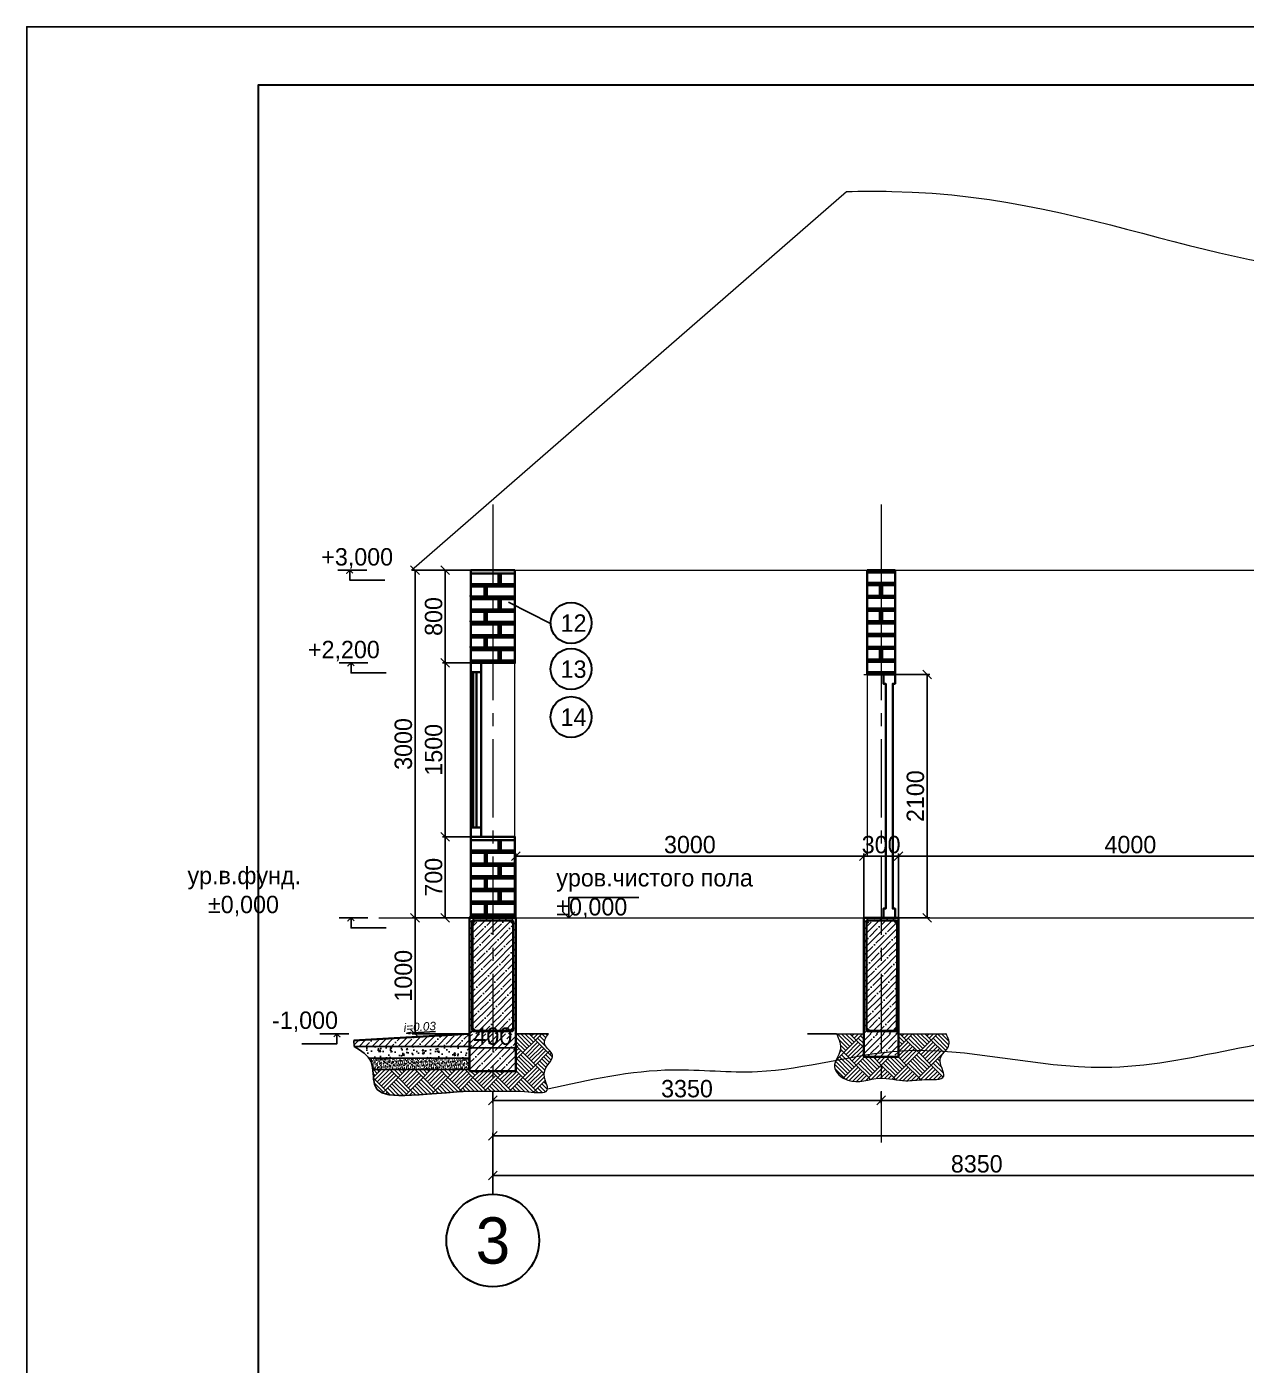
# Model space of a CAD drawing. Header units: millimetres. Extents: x -34189 to 187811, y -74450 to -44144.
# Drawn here: x 100811 to 111330, y -55694 to -44144 of the extents above; entities that cross this region are included whole.
import ezdxf
from ezdxf import colors
from ezdxf.entities.mleader import LeaderData, LeaderLine
from ezdxf.math import Vec2, Vec3

# ---------------------------------------------------------------- set-up
doc = ezdxf.new("R2010")
doc.units = ezdxf.units.MM
doc.linetypes.add('CENTER2', pattern=[1.125, 0.75, -0.125, 0.125, -0.125])
doc.layers.add('ahsap', color=222, linetype='Continuous', lineweight=13)
doc.layers.add('AKS', color=252, linetype='CENTER2')
doc.layers.add('Штамп', color=222, linetype='Continuous')
doc.dimstyles.new('ISO-25', dxfattribs={"dimtxt": 100, "dimasz": 2.5, "dimexe": 1.25, "dimexo": 0.625, "dimtad": 1, "dimdec": 0, "dimtxsty": 'Standard', "dimcen": 2.5, "dimadec": 0, "dimazin": 0, "dimtfac": 1, "dimtdec": 0, "dimtmove": 0, "dimatfit": 3, "dimfxl": 0, "dimarcsym": 0})
pattern_1 = [(45, (-159577.82, -59475.04), (-56.1266, 56.1266), []), (45, (-159521.696, -59475.04), (-56.1266, 56.1266), [99.21875, -19.84375, 0, -19.84375])]
pattern_2 = [(45, (-156177.82, -59475.04), (-56.1266, 56.1266), []), (45, (-156121.696, -59475.04), (-56.1266, 56.1266), [99.21875, -19.84375, 0, -19.84375])]

# ---------------------------------------------------------------- blocks, each defined once
blk = doc.blocks.new('_Oblique')
at = {"color": 0, "linetype": 'ByBlock', "lineweight": -2}
blk.add_line((-0.5, -0.5), (0.5, 0.5), dxfattribs=at)
blk = doc.blocks.new('*D323')
at = {"layer": 'ahsap', "color": 0, "lineweight": -2}
for p, q in [((104631, -52838), (104631, -52980)), ((105031, -52838), (105031, -52980)), ((104631, -52955), (105031, -52955))]:
    blk.add_line(p, q, dxfattribs=at)
at = {"layer": 'DEFPOINTS', "color": 0}
for p in [(104631, -52833), (105031, -52833), (105031, -52955)]:
    blk.add_point(p, dxfattribs=at)
at = {"layer": 'ahsap', "color": 0, "lineweight": -2, "xscale": 40, "yscale": 40, "zscale": 40, "rotation": 180}
blk.add_blockref('_Oblique', (104631, -52955), dxfattribs=at)
at = {"layer": 'ahsap', "color": 0, "lineweight": -2, "xscale": 40, "yscale": 40, "zscale": 40}
blk.add_blockref('_Oblique', (105031, -52955), dxfattribs=at)
at = {"layer": 'ahsap', "color": 0, "insert": (104831, -52855), "char_height": 150, "attachment_point": 5}
blk.add_mtext('400', dxfattribs=at)
blk = doc.blocks.new('*D324')
at = {"layer": 'ahsap', "color": 0, "lineweight": -2}
for p, q in [((104626, -51833), (104135, -51833)), ((104160, -51833), (104160, -52833)), ((104626, -52833), (104135, -52833))]:
    blk.add_line(p, q, dxfattribs=at)
at = {"layer": 'DEFPOINTS', "color": 0}
for p in [(104631, -51833), (104160, -52833), (104631, -52833)]:
    blk.add_point(p, dxfattribs=at)
at = {"layer": 'ahsap', "color": 0, "lineweight": -2, "xscale": 75, "yscale": 75, "zscale": 75}
for p, rotation in [((104160, -51833), 90), ((104160, -52833), 270)]:
    blk.add_blockref('_Oblique', p, dxfattribs=dict(at, rotation=rotation))
at = {"layer": 'ahsap', "color": 0, "insert": (104060, -52333), "char_height": 150, "attachment_point": 5, "rotation": 90}
blk.add_mtext('1000', dxfattribs=at)
blk = doc.blocks.new('*D325')
at = {"layer": 'ahsap', "color": 0, "lineweight": -2}
for p, q in [((104616, -48833), (104135, -48833)), ((104160, -51833), (104160, -48833)), ((104626, -51833), (104135, -51833))]:
    blk.add_line(p, q, dxfattribs=at)
at = {"layer": 'DEFPOINTS', "color": 0}
for p in [(104160, -48833), (104621, -48833), (104631, -51833)]:
    blk.add_point(p, dxfattribs=at)
at = {"layer": 'ahsap', "color": 0, "lineweight": -2, "xscale": 75, "yscale": 75, "zscale": 75}
for p, rotation in [((104160, -48833), 90), ((104160, -51833), 270)]:
    blk.add_blockref('_Oblique', p, dxfattribs=dict(at, rotation=rotation))
at = {"layer": 'ahsap', "color": 0, "insert": (104060, -50333), "char_height": 150, "attachment_point": 5, "rotation": 90}
blk.add_mtext('3000', dxfattribs=at)
blk = doc.blocks.new('*D326')
at = {"layer": 'ahsap', "color": 0, "lineweight": -2}
for p, q in [((104637, -51133), (104396, -51133)), ((104421, -51833), (104421, -51133)), ((104637, -51833), (104396, -51833))]:
    blk.add_line(p, q, dxfattribs=at)
at = {"layer": 'DEFPOINTS', "color": 0}
for p in [(104421, -51133), (104642, -51133), (104642, -51833)]:
    blk.add_point(p, dxfattribs=at)
at = {"layer": 'ahsap', "color": 0, "lineweight": -2, "xscale": 75, "yscale": 75, "zscale": 75}
for p, rotation in [((104421, -51133), 90), ((104421, -51833), 270)]:
    blk.add_blockref('_Oblique', p, dxfattribs=dict(at, rotation=rotation))
at = {"layer": 'ahsap', "color": 0, "insert": (104321, -51483), "char_height": 150, "attachment_point": 5, "rotation": 90}
blk.add_mtext('700', dxfattribs=at)
blk = doc.blocks.new('*D327')
at = {"layer": 'ahsap', "color": 0, "lineweight": -2}
for p, q in [((104637, -49633), (104396, -49633)), ((104421, -51133), (104421, -49633)), ((104637, -51133), (104396, -51133))]:
    blk.add_line(p, q, dxfattribs=at)
at = {"layer": 'DEFPOINTS', "color": 0}
for p in [(104421, -49633), (104642, -49633), (104642, -51133)]:
    blk.add_point(p, dxfattribs=at)
at = {"layer": 'ahsap', "color": 0, "lineweight": -2, "xscale": 75, "yscale": 75, "zscale": 75}
for p, rotation in [((104421, -49633), 90), ((104421, -51133), 270)]:
    blk.add_blockref('_Oblique', p, dxfattribs=dict(at, rotation=rotation))
at = {"layer": 'ahsap', "color": 0, "insert": (104321, -50383), "char_height": 150, "attachment_point": 5, "rotation": 90}
blk.add_mtext('1500', dxfattribs=at)
blk = doc.blocks.new('*D328')
at = {"layer": 'ahsap', "color": 0, "lineweight": -2}
for p, q in [((104637, -48833), (104396, -48833)), ((104421, -49633), (104421, -48833)), ((104637, -49633), (104396, -49633))]:
    blk.add_line(p, q, dxfattribs=at)
at = {"layer": 'DEFPOINTS', "color": 0}
for p in [(104421, -48833), (104642, -48833), (104642, -49633)]:
    blk.add_point(p, dxfattribs=at)
at = {"layer": 'ahsap', "color": 0, "lineweight": -2, "xscale": 75, "yscale": 75, "zscale": 75}
for p, rotation in [((104421, -48833), 90), ((104421, -49633), 270)]:
    blk.add_blockref('_Oblique', p, dxfattribs=dict(at, rotation=rotation))
at = {"layer": 'ahsap', "color": 0, "insert": (104321, -49233), "char_height": 150, "attachment_point": 5, "rotation": 90}
blk.add_mtext('800', dxfattribs=at)
blk = doc.blocks.new('*D334')
at = {"layer": 'ahsap', "color": 0, "lineweight": -2}
for p, q in [((104831, -54213), (104831, -54032)), ((113181, -54213), (113181, -54032)), ((104831, -54057), (113181, -54057))]:
    blk.add_line(p, q, dxfattribs=at)
at = {"layer": 'DEFPOINTS', "color": 0}
for p in [(113181, -54057), (104831, -54218), (113181, -54218)]:
    blk.add_point(p, dxfattribs=at)
at = {"layer": 'ahsap', "color": 0, "lineweight": -2, "xscale": 75, "yscale": 75, "zscale": 75, "rotation": 180}
blk.add_blockref('_Oblique', (104831, -54057), dxfattribs=at)
at = {"layer": 'ahsap', "color": 0, "lineweight": -2, "xscale": 75, "yscale": 75, "zscale": 75}
blk.add_blockref('_Oblique', (113181, -54057), dxfattribs=at)
at = {"layer": 'ahsap', "color": 0, "insert": (109006, -53957), "char_height": 150, "attachment_point": 5}
blk.add_mtext('8350', dxfattribs=at)
blk = doc.blocks.new('*D336')
at = {"layer": 'ahsap', "color": 0, "lineweight": -2}
for p, q in [((108306, -49733), (108602, -49733)), ((108577, -51833), (108577, -49733)), ((108306, -51833), (108602, -51833))]:
    blk.add_line(p, q, dxfattribs=at)
at = {"layer": 'DEFPOINTS', "color": 0}
for p in [(108301, -49733), (108577, -49733), (108301, -51833)]:
    blk.add_point(p, dxfattribs=at)
at = {"layer": 'ahsap', "color": 0, "lineweight": -2, "xscale": 75, "yscale": 75, "zscale": 75}
for p, rotation in [((108577, -49733), 90), ((108577, -51833), 270)]:
    blk.add_blockref('_Oblique', p, dxfattribs=dict(at, rotation=rotation))
at = {"layer": 'ahsap', "color": 0, "insert": (108477, -50783), "char_height": 150, "attachment_point": 5, "rotation": 90}
blk.add_mtext('2100', dxfattribs=at)
blk = doc.blocks.new('*D339')
at = {"layer": 'ahsap', "color": 0, "lineweight": -2}
for p, q in [((104831, -53334), (104831, -53433)), ((108181, -53334), (108181, -53433)), ((104831, -53408), (108181, -53408))]:
    blk.add_line(p, q, dxfattribs=at)
at = {"layer": 'DEFPOINTS', "color": 0}
for p in [(104831, -53329), (108181, -53329), (108181, -53408)]:
    blk.add_point(p, dxfattribs=at)
at = {"layer": 'ahsap', "color": 0, "lineweight": -2, "xscale": 75, "yscale": 75, "zscale": 75, "rotation": 180}
blk.add_blockref('_Oblique', (104831, -53408), dxfattribs=at)
at = {"layer": 'ahsap', "color": 0, "lineweight": -2, "xscale": 75, "yscale": 75, "zscale": 75}
blk.add_blockref('_Oblique', (108181, -53408), dxfattribs=at)
at = {"layer": 'ahsap', "color": 0, "insert": (106506, -53308), "char_height": 150, "attachment_point": 5}
blk.add_mtext('3350', dxfattribs=at)
blk = doc.blocks.new('*D340')
at = {"layer": 'ahsap', "color": 0, "lineweight": -2}
for p, q in [((108181, -53334), (108181, -53433)), ((116781, -53334), (116781, -53433)), ((108181, -53408), (116781, -53408))]:
    blk.add_line(p, q, dxfattribs=at)
at = {"layer": 'DEFPOINTS', "color": 0}
for p in [(108181, -53329), (116781, -53329), (116781, -53408)]:
    blk.add_point(p, dxfattribs=at)
at = {"layer": 'ahsap', "color": 0, "lineweight": -2, "xscale": 75, "yscale": 75, "zscale": 75, "rotation": 180}
blk.add_blockref('_Oblique', (108181, -53408), dxfattribs=at)
at = {"layer": 'ahsap', "color": 0, "lineweight": -2, "xscale": 75, "yscale": 75, "zscale": 75}
blk.add_blockref('_Oblique', (116781, -53408), dxfattribs=at)
at = {"layer": 'ahsap', "color": 0, "insert": (112481, -53308), "char_height": 150, "attachment_point": 5}
blk.add_mtext('8600', dxfattribs=at)
blk = doc.blocks.new('*D341')
at = {"layer": 'ahsap', "color": 0, "lineweight": -2}
for p, q in [((105031, -51828), (105031, -51277)), ((108031, -51828), (108031, -51277)), ((105031, -51302), (108031, -51302))]:
    blk.add_line(p, q, dxfattribs=at)
at = {"layer": 'DEFPOINTS', "color": 0}
for p in [(108031, -51302), (105031, -51833), (108031, -51833)]:
    blk.add_point(p, dxfattribs=at)
at = {"layer": 'ahsap', "color": 0, "lineweight": -2, "xscale": 75, "yscale": 75, "zscale": 75, "rotation": 180}
blk.add_blockref('_Oblique', (105031, -51302), dxfattribs=at)
at = {"layer": 'ahsap', "color": 0, "lineweight": -2, "xscale": 75, "yscale": 75, "zscale": 75}
blk.add_blockref('_Oblique', (108031, -51302), dxfattribs=at)
at = {"layer": 'ahsap', "color": 0, "insert": (106531, -51202), "char_height": 150, "attachment_point": 5}
blk.add_mtext('3000', dxfattribs=at)
blk = doc.blocks.new('*D342')
at = {"layer": 'ahsap', "color": 0, "lineweight": -2}
for p, q in [((108031, -51828), (108031, -51277)), ((108331, -51828), (108331, -51277)), ((108031, -51302), (108331, -51302))]:
    blk.add_line(p, q, dxfattribs=at)
at = {"layer": 'DEFPOINTS', "color": 0}
for p in [(108331, -51302), (108031, -51833), (108331, -51833)]:
    blk.add_point(p, dxfattribs=at)
at = {"layer": 'ahsap', "color": 0, "lineweight": -2, "xscale": 40, "yscale": 40, "zscale": 40, "rotation": 180}
blk.add_blockref('_Oblique', (108031, -51302), dxfattribs=at)
at = {"layer": 'ahsap', "color": 0, "lineweight": -2, "xscale": 40, "yscale": 40, "zscale": 40}
blk.add_blockref('_Oblique', (108331, -51302), dxfattribs=at)
at = {"layer": 'ahsap', "color": 0, "insert": (108181, -51202), "char_height": 150, "attachment_point": 5}
blk.add_mtext('300', dxfattribs=at)
blk = doc.blocks.new('*D343')
at = {"layer": 'ahsap', "color": 0, "lineweight": -2}
for p, q in [((108331, -51828), (108331, -51277)), ((112331, -51828), (112331, -51277)), ((108331, -51302), (112331, -51302))]:
    blk.add_line(p, q, dxfattribs=at)
at = {"layer": 'DEFPOINTS', "color": 0}
for p in [(112331, -51302), (108331, -51833), (112331, -51833)]:
    blk.add_point(p, dxfattribs=at)
at = {"layer": 'ahsap', "color": 0, "lineweight": -2, "xscale": 75, "yscale": 75, "zscale": 75, "rotation": 180}
blk.add_blockref('_Oblique', (108331, -51302), dxfattribs=at)
at = {"layer": 'ahsap', "color": 0, "lineweight": -2, "xscale": 75, "yscale": 75, "zscale": 75}
blk.add_blockref('_Oblique', (112331, -51302), dxfattribs=at)
at = {"layer": 'ahsap', "color": 0, "insert": (110331, -51202), "char_height": 150, "attachment_point": 5}
blk.add_mtext('4000', dxfattribs=at)
blk = doc.blocks.new('*D349')
at = {"layer": 'ahsap', "color": 0, "lineweight": -2}
for p, q in [((104831, -54213), (104831, -53689)), ((120631, -53761), (120631, -53689)), ((104831, -53714), (120631, -53714))]:
    blk.add_line(p, q, dxfattribs=at)
at = {"layer": 'DEFPOINTS', "color": 0}
for p in [(120631, -53714), (120631, -53766), (104831, -54218)]:
    blk.add_point(p, dxfattribs=at)
at = {"layer": 'ahsap', "color": 0, "lineweight": -2, "xscale": 75, "yscale": 75, "zscale": 75, "rotation": 180}
blk.add_blockref('_Oblique', (104831, -53714), dxfattribs=at)
at = {"layer": 'ahsap', "color": 0, "lineweight": -2, "xscale": 75, "yscale": 75, "zscale": 75}
blk.add_blockref('_Oblique', (120631, -53714), dxfattribs=at)
at = {"layer": 'ahsap', "color": 0, "insert": (112689, -53614), "char_height": 150, "attachment_point": 5}
blk.add_mtext('15800', dxfattribs=at)

msp = doc.modelspace()

# ---------------------------------------------------------------- hatches: boundary and pattern name
h = msp.add_hatch()
h.set_pattern_fill('ANSI35', color=256, scale=12.5)
h.set_pattern_definition(pattern_1)
h.paths.add_polyline_path([(104631, -52833.2), (104831, -52833.2), (104831, -51833.2), (104631, -51833.2)])
h = msp.add_hatch()
h.set_pattern_fill('ANSI35', color=256, scale=12.5)
h.set_pattern_definition(pattern_1)
h.paths.add_polyline_path([(104831, -52833.2), (105031, -52833.2), (105031, -51833.2), (104831, -51833.2)])
h = msp.add_hatch()
h.set_pattern_fill('ANSI35', color=256, scale=12.5)
h.set_pattern_definition(pattern_2)
h.paths.add_polyline_path([(108031, -52833.2), (108186, -52833.2), (108186, -51833.2), (108031, -51833.2)])
h = msp.add_hatch()
h.set_pattern_fill('ANSI35', color=256, scale=12.5)
h.set_pattern_definition(pattern_2)
h.paths.add_polyline_path([(108331, -51833.2), (108186, -51833.2), (108186, -52833.2), (108231, -52833.2), (108331, -52833.2)])
h = msp.add_hatch()
h.set_pattern_fill('ANSI35', color=256, scale=12.5)
h.set_pattern_definition(pattern_1)
h.paths.add_polyline_path([(104631, -52942.8), (104631, -52833.2), (103632.8, -52892.9), (103635.8, -52942.8)])
h = msp.add_hatch()
h.set_pattern_fill('ANSI35', color=256, scale=12.5)
h.set_pattern_definition([(45, (72762.095, -28210.73), (-56.1266, 56.1266), []), (45, (72818.22, -28210.73), (-56.1266, 56.1266), [99.21875, -19.84375, 0, -19.84375])])
h.paths.add_polyline_path([(105031, -52833.2), (104831, -52833.2), (104631, -52833.2), (104631, -53155), (105031, -53155)])
h.paths.add_polyline_path([(104742.4, -52945.7), (104919.5, -52945.7), (104919.5, -52851.9), (104742.4, -52851.9)], flags=24)
h = msp.add_hatch()
h.set_pattern_fill('ANSI35', color=256, scale=12.5)
h.set_pattern_definition([(45, (71649.75, -28210.73), (-56.1266, 56.1266), []), (45, (71705.88, -28210.73), (-56.1266, 56.1266), [99.21875, -19.84375, 0, -19.84375])])
h.paths.add_polyline_path([(108331, -52833.2), (108186, -52833.2), (108186, -53033.2), (108331, -53033.2)])
h.paths.add_polyline_path([(108186, -52833.2), (108031, -52833.2), (108031, -53033.2), (108186, -53033.2)])
h.paths.add_polyline_path([(108092.4, -52923.9), (108269.5, -52923.9), (108269.5, -52830.1), (108092.4, -52830.1)], flags=9)
h = msp.add_hatch()
h.set_pattern_fill('AR-CONC', color=256, scale=0.75)
h.set_pattern_definition([(50, (-159577.82, -60776.24), (136.6385, -11.954314), [14.2875, -157.1625]), (355, (-159577.82, -60776.24), (-26.432566, 143.292634), [11.43, -125.73044]), (100.451445, (-159566.44, -60777.23), (110.205935, 131.338314), [12.14251, -133.56768]), (46.1842, (-159577.82, -60738.14), (203.30928, -31.53175), [21.43125, -235.74375]), (96.63556, (-159560.88, -60740.76), (178.0531, 185.5696), [18.21377, -200.3517]), (351.18415, (-159577.82, -60738.14), (178.0531, 185.5696), [17.14498, -188.5948]), (21, (-159558.77, -60747.66), (113.710793, -76.6989), [14.2875, -157.1625]), (326, (-159558.77, -60747.66), (46.35152, 138.140975), [11.43, -125.73]), (71.451445, (-159549.3, -60754.05), (160.062314, 61.442077), [12.14251, -133.56745]), (37.5, (-159577.822, -60776.236), (2.316452, 63.416279), [0, -124.206, 0, -127.635, 0, -126.20625]), (7.5, (-159577.82, -60776.236), (50.114747, 75.135431), [0, -72.771, 0, -121.3485, 0, -48.10125]), (327.5, (-159620.304, -60776.236), (101.692946, -4.296558), [0, -47.625, 0, -148.59, 0, -197.1675]), (317.5, (-159639.35, -60776.24), (111.096886, 19.069868), [0, -61.9125, 0, -98.679, 0, -140.0175])])
edge = h.paths.add_edge_path()
edge.add_line((104631, -53042.8), (104631, -52942.8))
edge.add_line((104631, -52942.8), (103727.8, -52942.8))
edge.add_line((103727.8, -52942.8), (103751, -53029.3))
edge.add_spline(control_points=[(103751, -53029.3), (103754.8, -53033.6), (103758.5, -53038.2), (103761.9, -53042.8)], knot_values=[278.9064569, 278.9064569, 278.9064569, 278.9064569, 314.7778549, 314.7778549, 314.7778549, 314.7778549], degree=3, periodic=0)
edge.add_line((103762.4, -53042.8), (104631, -53042.8))
h = msp.add_hatch()
h.set_pattern_fill('AR-SAND', color=256, scale=0.5)
h.set_pattern_definition([(37.5, (-159577.822, -60776.236), (-0.8000156, 24.4706619), [0, -19.304, 0, -21.59, 0, -20.6375]), (7.5, (-159577.822, -60776.236), (22.476164, 35.841255), [0, -10.414, 0, -17.399, 0, -6.6675]), (327.5, (-159593.443, -60776.236), (39.5496185, 0.0718592), [0, -6.35, 0, -22.86, 0, -29.845]), (317.5, (-159593.443, -60776.236), (38.1778226, 11.146466), [0, -3.175, 0, -14.986, 0, -17.145])])
edge = h.paths.add_edge_path()
edge.add_line((104631, -53142.8), (104631, -53042.8))
edge.add_line((104631, -53042.8), (103761.9, -53042.8))
edge.add_spline(control_points=[(103761.9, -53042.8), (103769.6, -53053.2), (103787, -53083), (103793.9, -53119.4), (103796.6, -53142.8)], knot_values=[314.7778549, 314.7778549, 314.7778549, 314.7778549, 394.6967098, 529.195083, 529.195083, 529.195083, 529.195083], degree=3, periodic=0)
edge.add_line((103796.6, -53142.8), (104631, -53142.8))
at = {"layer": 'ahsap'}
h = msp.add_hatch(dxfattribs=at)
h.set_pattern_fill('PLASTI', color=0, scale=2.5, angle=45)
h.set_pattern_definition([(45, (27504.081, -6645.948), (-11.2253202, 11.2253202), []), (45, (27502.678, -6644.545), (-11.2253202, 11.2253202), []), (45, (27501.275, -6643.142), (-11.2253202, 11.2253202), []), (45, (27497.065, -6638.932), (-11.2253202, 11.2253202), [])])
h.paths.add_polyline_path([(104856, -51823.2), (104656, -51823.2), (104631, -51823.2), (104631, -51833.2), (104856, -51833.2)])
h.paths.add_polyline_path([(105031, -51833.2), (105031, -51823.2), (104856, -51823.2), (104856, -51833.2)])
h = msp.add_hatch(dxfattribs=at)
h.set_pattern_fill('AR-PARQ1', color=0, scale=0.5, angle=45)
h.set_pattern_definition([(135, (72762.1, -28210.73), (-215.52615, 1e-14), [152.4, -152.4]), (135, (72780.06, -28192.77), (-215.52615, 1e-14), [152.4, -152.4]), (135, (72798.02, -28174.81), (-215.52615, 1e-14), [152.4, -152.4]), (135, (72815.98, -28156.85), (-215.52615, 1e-14), [152.4, -152.4]), (135, (72833.94, -28138.89), (-215.52615, 1e-14), [152.4, -152.4]), (135, (72851.9, -28120.93), (-215.52615, 1e-14), [152.4, -152.4]), (135, (72869.86, -28102.97), (-215.52615, 1e-14), [152.4, -152.4]), (45, (72654.33, -28102.97), (215.52615, -1e-14), [152.4, -152.4]), (45, (72636.37, -28085.01), (215.52615, -1e-14), [152.4, -152.4]), (45, (72618.41, -28067.05), (215.52615, -1e-14), [152.4, -152.4]), (45, (72600.45, -28049.09), (215.52615, -1e-14), [152.4, -152.4]), (45, (72582.49, -28031.13), (215.52615, -1e-14), [152.4, -152.4]), (45, (72564.53, -28013.17), (215.52615, -1e-14), [152.4, -152.4]), (45, (72546.57, -27995.2), (215.52615, -1e-14), [152.4, -152.4])])
edge = h.paths.add_edge_path()
edge.add_spline(control_points=[(104627.1, -53328.8), (104725.3, -53329.3), (104901.3, -53330.3), (105091.6, -53324.8), (105365.8, -53363.2), (105215.7, -53148.5), (105406.3, -53028.1), (105248.7, -52930.9), (105287.7, -52865), (105312.3, -52833.2)], knot_values=[0, 0, 0, 0, 569.1120593, 1020.7502575, 1348.1174851, 1670.2242916, 1994.0201107, 2219.2265079, 2422.8342934, 2422.8342934, 2422.8342934, 2422.8342934], degree=3, periodic=0)
edge.add_line((105312.3, -52833.2), (105031, -52833.2))
edge.add_line((105031, -52833.2), (105031, -53155))
edge.add_line((105031, -53155), (104631, -53155))
edge.add_line((104631, -53155), (104631, -53142.8))
edge.add_line((104631, -53142.8), (103796.6, -53142.8))
edge.add_spline(control_points=[(103796.6, -53142.8), (103801.8, -53188.1), (103797.1, -53417.4), (104060.2, -53367.2), (104627.1, -53328.8)], knot_values=[529.195083, 529.195083, 529.195083, 529.195083, 789.1764146, 1782.3780823, 1782.3780823, 1782.3780823, 1782.3780823], degree=3, periodic=0)
h = msp.add_hatch(dxfattribs=at)
h.set_pattern_fill('AR-PARQ1', color=0, scale=0.5, angle=45)
h.set_pattern_definition([(135, (71649.75, -28210.73), (-215.52615, 1e-14), [152.4, -152.4]), (135, (71667.71, -28192.77), (-215.52615, 1e-14), [152.4, -152.4]), (135, (71685.67, -28174.81), (-215.52615, 1e-14), [152.4, -152.4]), (135, (71703.63, -28156.85), (-215.52615, 1e-14), [152.4, -152.4]), (135, (71721.59, -28138.89), (-215.52615, 1e-14), [152.4, -152.4]), (135, (71739.55, -28120.93), (-215.52615, 1e-14), [152.4, -152.4]), (135, (71757.51, -28102.97), (-215.52615, 1e-14), [152.4, -152.4]), (45, (71541.99, -28102.97), (215.52615, -1e-14), [152.4, -152.4]), (45, (71524.03, -28085.01), (215.52615, -1e-14), [152.4, -152.4]), (45, (71506.07, -28067.05), (215.52615, -1e-14), [152.4, -152.4]), (45, (71488.1, -28049.09), (215.52615, -1e-14), [152.4, -152.4]), (45, (71470.14, -28031.13), (215.52615, -1e-14), [152.4, -152.4]), (45, (71452.18, -28013.17), (215.52615, -1e-14), [152.4, -152.4]), (45, (71434.22, -27995.2), (215.52615, -1e-14), [152.4, -152.4])])
edge = h.paths.add_edge_path()
edge.add_spline(control_points=[(107795.1, -52833), (107816.6, -52881.1), (107859.9, -52977.6), (107727.8, -53123.5), (107933.8, -53295.2), (108148.9, -53183.8), (108378.5, -53254.6), (108538.2, -53219.7), (108786.6, -53243.4), (108638.4, -53042.2), (108792.3, -52952.1), (108760.3, -52871.1), (108740.6, -52833)], knot_values=[0, 0, 0, 0, 294.1704535, 590.8599825, 925.4846602, 1473.0543138, 1924.478425, 2248.8775206, 2585.5305772, 2890.7439794, 3156.5470951, 3381.3351478, 3381.3351478, 3381.3351478, 3381.3351478], degree=3, periodic=0)
edge.add_line((108740.6, -52833), (108331, -52833))
edge.add_line((108331, -52833), (108331, -53033.2))
edge.add_line((108331, -53033.2), (108031, -53033.2))
edge.add_line((108031, -53033.2), (108031, -52833))
edge.add_line((108031, -52833), (107795.1, -52833))

# ---------------------------------------------------------------- linework, layer by layer
for p, q in [((103494.3, -48833.2), (103744.3, -48833.2)), ((103504.4, -49632.9), (103754.4, -49632.9)), ((103504.4, -51832.9), (103754.4, -51832.9)), ((103589.6, -52833.2), (103339.6, -52833.2)), ((104664.5, -52799.7), (104664.5, -52816.2)), ((105031, -52833.2), (105312.3, -52833.2)), ((107795.1, -52833), (107545.1, -52833)), ((108064.5, -52799.7), (108064.5, -52816.2)), ((103761.9, -53042.8), (104631, -53042.8)), ((103796.6, -53142.8), (104631, -53142.8))]:
    msp.add_line(p, q)
at = {"lineweight": 35}
msp.add_line((104631, -52833.2), (104631, -53155), dxfattribs=at)
for points in [[(103900.9, -48920.7), (103598.4, -48920.7), (103598.4, -48833.2), (103571.9, -48859.8), (103598.4, -48833.2), (103624.9, -48859.8)], [(103911, -49720.4), (103608.5, -49720.4), (103608.5, -49632.9), (103582, -49659.4), (103608.5, -49632.9), (103635, -49659.4)], [(106091.9, -51658.3), (105486.9, -51658.2), (105486.9, -51833.2), (105433.9, -51780.2), (105486.9, -51833.2), (105539.9, -51780.2)], [(103911, -51920.4), (103608.5, -51920.4), (103608.5, -51832.9), (103582, -51859.4), (103608.5, -51832.9), (103635, -51859.4)], [(104664.5, -51853.7), (104997.5, -51853.7)], [(108064.5, -51853.7), (108307.5, -51853.7)], [(104651.5, -52799.7), (104651.5, -51866.7)], [(104657.5, -52799.7), (104657.5, -51866.7)], [(104664.5, -51859.7), (104997.5, -51859.7)], [(105004.5, -52799.7), (105004.5, -51866.7)], [(105010.5, -52799.7), (105010.5, -51866.7)], [(108051.5, -52799.7), (108051.5, -51866.7)], [(108057.5, -52799.7), (108057.5, -51866.7)], [(108064.5, -51859.7), (108307.5, -51859.7)], [(108314.5, -52799.7), (108315, -51873.7)], [(108321, -52800.2), (108320.5, -51866.7)], [(103183, -52920.7), (103485.5, -52920.7), (103485.5, -52833.2), (103512, -52859.8), (103485.5, -52833.2), (103459, -52859.8)], [(103632.8, -52892.9), (103635.8, -52942.8), (104631, -52942.8), (104631, -52833.2)], [(104336.2, -52814.6), (104088.8, -52829.3), (104118.3, -52821.5), (104088.8, -52829.3), (104119.3, -52833.5)], [(104664.5, -52806.7), (104997.5, -52806.8)], [(104664.5, -52812.7), (104997.5, -52812.8)], [(108064.5, -52806.7), (108307.5, -52806.7)], [(108064.5, -52812.7), (108308, -52812.8)]]:
    msp.add_lwpolyline(points)
for points in [[(104631, -52833), (104631, -51833.2), (105031, -51833.2), (105031, -52833.2)], [(108031, -52833), (108031, -51833.2), (108331, -51833.2), (108331, -52833)], [(104631, -52833.2), (103632.8, -52892.9)], [(105031, -52833.2), (105031, -53155), (104631, -53155)], [(108031, -52833), (108031, -53033.2), (108331, -53033.2), (108331, -52833)]]:
    msp.add_lwpolyline(points, dxfattribs=at)
for centre in [(104664.5, -51866.7), (104997.5, -51866.7), (108064.5, -51866.7), (108307.5, -51866.7), (104664.5, -52799.7), (104997.5, -52799.7), (108064.5, -52799.7), (108307.5, -52799.7)]:
    msp.add_circle(centre, 7, dxfattribs=at)
at = {"lineweight": 30}
msp.add_circle((104831, -54617.6), 400, dxfattribs=at)
for centre, start, end in [((104664.5, -51866.7), 90, 180), ((104997.5, -51866.7), 0, 90), ((108064.5, -51866.7), 90, 180), ((108307.5, -51866.7), 0, 90), ((104664.5, -52799.7), 180, 270), ((104997.5, -52799.7), 270, 0), ((108064.5, -52799.7), 180, 270), ((108308, -52799.8), 270, 0)]:
    msp.add_arc(centre, 13, start, end)
msp.add_open_spline([(103635.8, -52942.8), (103696, -52979.9), (103816.5, -53054), (103768.8, -53422.8), (104060.2, -53367.2), (104627.1, -53328.8)], degree=3, knots=[0, 0, 0, 0, 394.6967098, 789.1764146, 1782.3780823, 1782.3780823, 1782.3780823, 1782.3780823])
at = {"layer": 'ahsap', "color": 0}
for p, q in [((104620.9, -48833.2), (105020.9, -48833.2)), ((104630.9, -48833.2), (105030.9, -48833.2)), ((104630.9, -49053.2), (105030.9, -49053.2)), ((104630.9, -49273.2), (105030.9, -49273.2)), ((104630.9, -49493.2), (105030.9, -49493.2)), ((104631, -49633.2), (105031, -49633.2)), ((105020.9, -51133.2), (105020.9, -49633.2)), ((108031, -49733.2), (108331, -49733.2)), ((108061, -49733.2), (108061, -51302)), ((104631, -51133.2), (105031, -51133.2)), ((103847.1, -51832.9), (104591.4, -51833.2)), ((104631, -51833.2), (105031, -51833.2)), ((108031, -51833.2), (108331, -51833.2)), ((107795.1, -52833), (108031, -52833)), ((108331, -52833), (108740.6, -52833))]:
    msp.add_line(p, q, dxfattribs=at)
for points in [[(104831, -48833.2), (104131, -48833.2), (107883, -45564.5)], [(104831, -48833.2), (120631, -48833.2)], [(104631, -51833.2), (105031, -51833.2), (105031, -51823.2), (104631, -51823.2), (104631, -51833.2), (105031, -51833.2)], [(105031, -51833.2), (120031, -51833.2)], [(104664.5, -51887.8), (104664.5, -51873.8)]]:
    msp.add_lwpolyline(points, dxfattribs=at)
at = {"layer": 'ahsap', "color": 30, "lineweight": 35}
for points in [[(105020.9, -48863.2), (104640.9, -48863.2), (104640.9, -48833.2), (105020.9, -48833.2), (105020.9, -48863.2)], [(108301, -48853.2), (108061, -48853.2), (108061, -48833.2), (108301, -48833.2), (108301, -48853.2)], [(108101, -48943.2), (108301, -48943.2), (108301, -48853.2), (108061, -48853.2), (108061, -48943.2), (108101, -48943.2)], [(104680.9, -48953.2), (104880.9, -48953.2), (104880.9, -48863.2), (104640.9, -48863.2), (104640.9, -48953.2), (104680.9, -48953.2)], [(105020.9, -48973.2), (104640.9, -48973.2), (104640.9, -48953.2), (105020.9, -48953.2), (105020.9, -48973.2)], [(105020.9, -48953.2), (105020.9, -48863.2), (104900.9, -48863.2), (104900.9, -48953.2), (105020.9, -48953.2)], [(108241, -48963.2), (108301, -48963.2), (108301, -48943.2), (108061, -48943.2), (108061, -48963.2), (108241, -48963.2)], [(108101, -49053.2), (108301, -49053.2), (108301, -48963.2), (108061, -48963.2), (108061, -49053.2), (108101, -49053.2)], [(108171, -48963.2), (108171, -49053.2)], [(108191, -48963.2), (108191, -49053.2)], [(104760.9, -49063.2), (104760.9, -48973.2), (104640.9, -48973.2), (104640.9, -49063.2), (104760.9, -49063.2)], [(105020.9, -49083.2), (104640.9, -49083.2), (104640.9, -49063.2), (105020.9, -49063.2), (105020.9, -49083.2)], [(104680.9, -49173.2), (104880.9, -49173.2), (104880.9, -49083.2), (104640.9, -49083.2), (104640.9, -49173.2), (104680.9, -49173.2)], [(104820.9, -49063.2), (105020.9, -49063.2), (105020.9, -48973.2), (104780.9, -48973.2), (104780.9, -49063.2), (104820.9, -49063.2)], [(105020.9, -49173.2), (105020.9, -49083.2), (104900.9, -49083.2), (104900.9, -49173.2), (105020.9, -49173.2)], [(108301, -49073.2), (108061, -49073.2), (108061, -49053.2), (108301, -49053.2), (108301, -49073.2)], [(108101, -49163.2), (108301, -49163.2), (108301, -49073.2), (108061, -49073.2), (108061, -49163.2), (108101, -49163.2)], [(105020.9, -49193.2), (104640.9, -49193.2), (104640.9, -49173.2), (105020.9, -49173.2), (105020.9, -49193.2)], [(104760.9, -49283.2), (104760.9, -49193.2), (104640.9, -49193.2), (104640.9, -49283.2), (104760.9, -49283.2)], [(104820.9, -49283.2), (105020.9, -49283.2), (105020.9, -49193.2), (104780.9, -49193.2), (104780.9, -49283.2), (104820.9, -49283.2)], [(108241, -49183.2), (108301, -49183.2), (108301, -49163.2), (108061, -49163.2), (108061, -49183.2), (108241, -49183.2)], [(108101, -49273.2), (108301, -49273.2), (108301, -49183.2), (108061, -49183.2), (108061, -49273.2), (108101, -49273.2)], [(108171, -49183.2), (108171, -49273.2)], [(108191, -49183.2), (108191, -49273.2)], [(105020.9, -49303.2), (104640.9, -49303.2), (104640.9, -49283.2), (105020.9, -49283.2), (105020.9, -49303.2)], [(104680.9, -49393.2), (104880.9, -49393.2), (104880.9, -49303.2), (104640.9, -49303.2), (104640.9, -49393.2), (104680.9, -49393.2)], [(105020.9, -49393.2), (105020.9, -49303.2), (104900.9, -49303.2), (104900.9, -49393.2), (105020.9, -49393.2)], [(108301, -49293.2), (108061, -49293.2), (108061, -49273.2), (108301, -49273.2), (108301, -49293.2)], [(108101, -49383.2), (108301, -49383.2), (108301, -49293.2), (108061, -49293.2), (108061, -49383.2), (108101, -49383.2)], [(105020.9, -49413.2), (104640.9, -49413.2), (104640.9, -49393.2), (105020.9, -49393.2), (105020.9, -49413.2)], [(104760.9, -49503.2), (104760.9, -49413.2), (104640.9, -49413.2), (104640.9, -49503.2), (104760.9, -49503.2)], [(104820.9, -49503.2), (105020.9, -49503.2), (105020.9, -49413.2), (104780.9, -49413.2), (104780.9, -49503.2), (104820.9, -49503.2)], [(108241, -49403.2), (108301, -49403.2), (108301, -49383.2), (108061, -49383.2), (108061, -49403.2), (108241, -49403.2)], [(108101, -49493.2), (108301, -49493.2), (108301, -49403.2), (108061, -49403.2), (108061, -49493.2), (108101, -49493.2)], [(105020.9, -49523.2), (104640.9, -49523.2), (104640.9, -49503.2), (105020.9, -49503.2), (105020.9, -49523.2)], [(104680.9, -49613.2), (104880.9, -49613.2), (104880.9, -49523.2), (104640.9, -49523.2), (104640.9, -49613.2), (104680.9, -49613.2)], [(105020.9, -49613.2), (105020.9, -49523.2), (104900.9, -49523.2), (104900.9, -49613.2), (105020.9, -49613.2)], [(108301, -49513.2), (108061, -49513.2), (108061, -49493.2), (108301, -49493.2), (108301, -49513.2)], [(108101, -49603.2), (108301, -49603.2), (108301, -49513.2), (108061, -49513.2), (108061, -49603.2), (108101, -49603.2)], [(108171, -49513.2), (108171, -49603.2)], [(108191, -49513.2), (108191, -49603.2)], [(105020.9, -49633.2), (104640.9, -49633.2), (104640.9, -49613.2), (105020.9, -49613.2), (105020.9, -49633.2)], [(108301, -49623.2), (108061, -49623.2), (108061, -49603.2), (108301, -49603.2), (108301, -49623.2)], [(108101, -49713.2), (108301, -49713.2), (108301, -49623.2), (108061, -49623.2), (108061, -49713.2), (108101, -49713.2)], [(108241, -49733.2), (108301, -49733.2), (108301, -49713.2), (108061, -49713.2), (108061, -49733.2), (108241, -49733.2)], [(105021, -51163.2), (104641, -51163.2), (104641, -51133.2), (105020.9, -51133.2), (105021, -51163.2)], [(104681, -51253.2), (104881, -51253.2), (104881, -51163.2), (104641, -51163.2), (104641, -51253.2), (104681, -51253.2)], [(105021, -51253.2), (105021, -51163.2), (104901, -51163.2), (104901, -51253.2), (105021, -51253.2)], [(105021, -51273.2), (104641, -51273.2), (104641, -51253.2), (105021, -51253.2), (105021, -51273.2)], [(104761, -51363.2), (104761, -51273.2), (104641, -51273.2), (104641, -51363.2), (104761, -51363.2)], [(104821, -51363.2), (105021, -51363.2), (105021, -51273.2), (104781, -51273.2), (104781, -51363.2), (104821, -51363.2)], [(105021, -51383.2), (104641, -51383.2), (104641, -51363.2), (105021, -51363.2), (105021, -51383.2)], [(104681, -51473.2), (104881, -51473.2), (104881, -51383.2), (104641, -51383.2), (104641, -51473.2), (104681, -51473.2)], [(105021, -51473.2), (105021, -51383.2), (104901, -51383.2), (104901, -51473.2), (105021, -51473.2)], [(105021, -51493.2), (104641, -51493.2), (104641, -51473.2), (105021, -51473.2), (105021, -51493.2)], [(104761, -51583.2), (104761, -51493.2), (104641, -51493.2), (104641, -51583.2), (104761, -51583.2)], [(104821, -51583.2), (105021, -51583.2), (105021, -51493.2), (104781, -51493.2), (104781, -51583.2), (104821, -51583.2)], [(105021, -51603.2), (104641, -51603.2), (104641, -51583.2), (105021, -51583.2), (105021, -51603.2)], [(104681, -51693.2), (104881, -51693.2), (104881, -51603.2), (104641, -51603.2), (104641, -51693.2), (104681, -51693.2)], [(105021, -51693.2), (105021, -51603.2), (104901, -51603.2), (104901, -51693.2), (105021, -51693.2)], [(105021, -51713.2), (104641, -51713.2), (104641, -51693.2), (105021, -51693.2), (105021, -51713.2)], [(104761, -51803.2), (104761, -51713.2), (104641, -51713.2), (104641, -51803.2), (104761, -51803.2)], [(104821, -51803.2), (105021, -51803.2), (105021, -51713.2), (104781, -51713.2), (104781, -51803.2), (104821, -51803.2)], [(104821, -51823.2), (105021, -51823.2), (105021, -51803.2), (104641, -51803.2), (104641, -51823.2), (104821, -51823.2)]]:
    msp.add_lwpolyline(points, dxfattribs=at)
at = {"layer": 'ahsap', "color": 0, "lineweight": 35}
for points in [[(104640.9, -49633.2), (104731, -49633.2), (104731, -51133.2), (104641, -51133.2), (104640.9, -49633.2)], [(108301, -49733.2), (108201, -49733.2), (108201, -49813.2), (108221, -49813.2), (108221, -51753.2), (108201, -51753.2), (108201, -51833.2), (108301, -51833.2), (108301, -51753.2), (108281, -51753.2), (108281, -49813.2), (108301, -49813.2), (108301, -49733.2), (108301, -49733.2)]]:
    msp.add_lwpolyline(points, dxfattribs=at)
at = {"layer": 'ahsap', "color": 161, "lineweight": 35}
for points in [[(104640.9, -49713.2), (104640.9, -49713.2), (104660.9, -49713.2), (104660.9, -51053.2), (104641, -51053.2), (104691, -51053.2), (104691, -49713.2), (104660.9, -49713.2), (104691, -49713.2), (104731, -49713.2)], [(104691, -51053.2), (104731, -51053.2)]]:
    msp.add_lwpolyline(points, dxfattribs=at)
at = {"layer": 'ahsap', "color": 5, "lineweight": 30}
for centre in [(105506.2, -49288.6), (105506.2, -49686.2), (105506.2, -50100.7)]:
    msp.add_circle(centre, 176.6, dxfattribs=at)
at = {"layer": 'ahsap', "color": 0}
for points, knots in [([(107883, -45564.5), (108014.1, -45563.3), (110096.7, -45543.3), (112161.9, -47073.4), (115259.9, -44969.9), (116774.8, -46316.1), (117276.2, -45955.5), (117474.2, -45813)], [0, 0, 0, 0, 305.8291321, 4859.6575513, 7991.9361818, 9079.8665942, 9790.3039004, 9790.3039004, 9790.3039004, 9790.3039004]), ([(104627.1, -53328.8), (104725.3, -53329.3), (104901.3, -53330.3), (105091.6, -53324.8), (105365.8, -53363.2), (105215.7, -53148.5), (105406.3, -53028.1), (105248.7, -52930.9), (105287.7, -52865), (105312.3, -52833.2)], [0, 0, 0, 0, 569.1120593, 1020.7502575, 1348.1174851, 1670.2242916, 1994.0201107, 2219.2265079, 2422.8342934, 2422.8342934, 2422.8342934, 2422.8342934]), ([(107795.1, -52833), (107816.6, -52881.1), (107859.9, -52977.6), (107727.8, -53123.5), (107933.8, -53295.2), (108148.9, -53183.8), (108378.5, -53254.6), (108538.2, -53219.7), (108786.6, -53243.4), (108638.4, -53042.2), (108792.3, -52952.1), (108760.3, -52871.1), (108740.6, -52833)], [0, 0, 0, 0, 294.1704535, 590.8599825, 925.4846602, 1473.0543138, 1924.478425, 2248.8775206, 2585.5305772, 2890.7439794, 3156.5470951, 3381.3351478, 3381.3351478, 3381.3351478, 3381.3351478])]:
    msp.add_open_spline(points, degree=3, knots=knots, dxfattribs=at)
msp.add_spline([(105303.3, -53308.6), (106383.9, -53144.2), (107113.8, -53159.1), (108356.4, -52980.3), (110100.9, -53123.1), (112297, -52840.9), (113989.1, -53173.1), (117068.3, -52982.9), (118737.9, -53090.2), (119760.3, -53292.5), (119782.6, -53290.9)], degree=3, dxfattribs=at)
at = {"layer": 'AKS', "lineweight": 5, "ltscale": 900}
for p, q in [((104831, -48267.8), (104831, -54217.6)), ((108181, -48267.8), (108181, -53771.4))]:
    msp.add_line(p, q, dxfattribs=at)
at = {"layer": 'Штамп', "color": 0}
msp.add_lwpolyline([(142811.1, -73843.9), (100811.1, -73843.9), (100811.1, -44143.9), (142811.1, -44143.9)], close=True, dxfattribs=at)
at = {"layer": 'Штамп', "color": 0, "lineweight": 30}
msp.add_lwpolyline([(142311.1, -73343.9), (102811.1, -73343.9), (102811.1, -44643.9), (142311.1, -44643.9)], close=True, dxfattribs=at)

# ---------------------------------------------------------------- texts
for s, width, insert, char_height, attachment_point in [('+3,000', 513.322, (103351.7, -48820.9), 150, 7), ('+2,200', 848.372, (103237, -49620.6), 150, 7), ('{\\W7.25199; }ур.в.фунд.\\P{\\W5.2093;  }±0,000', 2237.826, (101793.6, -51820.6), 150, 7), ('уров.чистого пола\\P%%P0,000', 2741.663, (105379, -51840.5), 150, 7), ('-1,000', 537.192, (103495.6, -52819.5), 150, 9), ('3', 211.974, (104683.6, -54417.6), 400, 1)]:
    msp.add_mtext_dynamic_manual_height_columns(s, width=width, gutter_width=12.5, heights=[0], dxfattribs=dict(insert=insert, char_height=char_height, attachment_point=attachment_point))
at = {"insert": (104338.2, -52729.1), "char_height": 72.5, "attachment_point": 3, "rotation": 3.23735}
msp.add_mtext_dynamic_manual_height_columns('{\\fArial|b0|i1|c204|p34;i=0.03}', width=86.542, gutter_width=12.5, heights=[0], dxfattribs=at)
at = {"layer": 'ahsap', "color": 0, "char_height": 150, "attachment_point": 1}
for s, insert in [('12', (105416.3, -49214.6)), ('13', (105416.3, -49612.1)), ('14', (105416.3, -50026.6))]:
    msp.add_mtext_dynamic_manual_height_columns(s, width=100, gutter_width=12.5, heights=[0], dxfattribs=dict(at, insert=insert))

# ---------------------------------------------------------------- dimensions: what is measured, and where the dimension line sits
at = {"layer": 'ahsap', "color": 0}
for base, p1, p2, picture, middle in [((104159.9, -48833.2), (104631, -51833.2), (104620.9, -48833.2), '*D325', (104059.9, -50333.2)), ((104420.5, -48833.2), (104641.7, -49633.2), (104641.7, -48833.2), '*D328', (104320.5, -49233.2)), ((104420.5, -49633.2), (104641.7, -51133.2), (104641.7, -49633.2), '*D327', (104320.5, -50383.2)), ((108577.4, -49733.2), (108301, -51833.2), (108301, -49733.2), '*D336', (108477.4, -50783.2)), ((104420.5, -51133.2), (104641.7, -51833.2), (104641.7, -51133.2), '*D326', (104320.5, -51483.2))]:
    dim = msp.add_linear_dim(base=base, p1=p1, p2=p2, angle=90, dimstyle='ISO-25', override={"dimtxt": 150, "dimasz": 75, "dimexe": 25, "dimexo": 5, "dimgap": 25, "dimblk1": 'Oblique', "dimblk2": 'Oblique', "dimsah": 1, "dimfxl": 25}, dxfattribs=at)
    dim.commit()
    dim.dimension.update_dxf_attribs({"geometry": picture, "text_midpoint": middle})
for base, p1, p2, picture, middle in [((108031, -51302), (105031, -51833.2), (108031, -51833.2), '*D341', (106531, -51202)), ((112331, -51302), (108331, -51833.2), (112331, -51833.2), '*D343', (110331, -51202)), ((108181, -53408.1), (104831, -53329.4), (108181, -53329.4), '*D339', (106506, -53308.1)), ((116781, -53408.1), (108181, -53329.4), (116781, -53329.4), '*D340', (112481, -53308.1)), ((113181, -54057.4), (104831, -54217.6), (113181, -54217.6), '*D334', (109006, -53957.4))]:
    dim = msp.add_linear_dim(base=base, p1=p1, p2=p2, dimstyle='ISO-25', override={"dimtxt": 150, "dimasz": 75, "dimexe": 25, "dimexo": 5, "dimgap": 25, "dimblk1": 'Oblique', "dimblk2": 'Oblique', "dimsah": 1, "dimfxl": 25}, dxfattribs=at)
    dim.commit()
    dim.dimension.update_dxf_attribs({"geometry": picture, "text_midpoint": middle})
for base, p1, p2, override, picture, middle in [((108331, -51302), (108031, -51833.2), (108331, -51833.2), {"dimtxt": 150, "dimasz": 40, "dimexe": 25, "dimexo": 5, "dimgap": 25, "dimblk1": 'Oblique', "dimblk2": 'Oblique', "dimsah": 1, "dimfxl": 25}, '*D342', (108181, -51302)), ((120631, -53713.9), (104831, -54217.6), (120631, -53766.4), {"dimtxt": 150, "dimasz": 75, "dimexe": 25, "dimexo": 5, "dimgap": 25, "dimblk1": 'Oblique', "dimblk2": 'Oblique', "dimsah": 1, "dimfxl": 25}, '*D349', (112688.7, -53713.9))]:
    dim = msp.add_linear_dim(base=base, p1=p1, p2=p2, dimstyle='ISO-25', override=override, dxfattribs=at)
    dim.commit()
    dim.dimension.update_dxf_attribs({"geometry": picture, "text_midpoint": middle, "dimtype": 160})
dim = msp.add_linear_dim(base=(104159.9, -52833), p1=(104631, -51833.2), p2=(104631, -52833), angle=90, text='1000', dimstyle='ISO-25', override={"dimtxt": 150, "dimasz": 75, "dimexe": 25, "dimexo": 5, "dimgap": 25, "dimblk1": 'Oblique', "dimblk2": 'Oblique', "dimsah": 1, "dimfxl": 25}, dxfattribs=at)
dim.commit()
dim.dimension.update_dxf_attribs({"geometry": '*D324', "text_midpoint": (104059.9, -52333.1)})
dim = msp.add_linear_dim(base=(105031, -52955), p1=(104631, -52833.2), p2=(105031, -52833.2), text='400', dimstyle='ISO-25', override={"dimtxt": 150, "dimasz": 40, "dimexe": 25, "dimexo": 5, "dimgap": 25, "dimblk1": 'Oblique', "dimblk2": 'Oblique', "dimsah": 1, "dimfxl": 25}, dxfattribs=at)
dim.commit()
dim.dimension.update_dxf_attribs({"geometry": '*D323', "text_midpoint": (104831, -52955), "dimtype": 160})

# ---------------------------------------------------------------- leaders
ml = msp.add_multileader_mtext('Standard', dxfattribs=at)
ml.set_content('')
ml.set_leader_properties()
ml.build(insert=Vec2(0, 0))
ctx = ml.context
ctx.base_point, ctx.plane_origin = Vec3(105337.7, -49293.9), Vec3(104964, -49107.1)
notes = []
notes.append((ctx, [(0, (1, 1, 0), (105329.7, -49293.9), (1, 0), 8, [(0, [(104964, -49107.1)], 0, [])])]))
ctx.mtext.insert, ctx.mtext.flow_direction = Vec3(105339.7, -49291.9), 5
for ctx, leaders in notes:
    for number, flags, end, landing, length, lines in leaders:
        leader = LeaderData()
        leader.index, (leader.has_last_leader_line, leader.has_dogleg_vector, leader.attachment_direction) = number, flags
        leader.last_leader_point, leader.dogleg_vector, leader.dogleg_length = Vec3(end), Vec3(landing), length
        for number, points, colour, breaks in lines:
            line = LeaderLine()
            line.index, line.vertices, line.color, line.breaks = number, Vec3.list(points), colors.encode_raw_color(colour), breaks
            leader.lines.append(line)
        ctx.leaders.append(leader)

doc.saveas('drawing.dxf')
